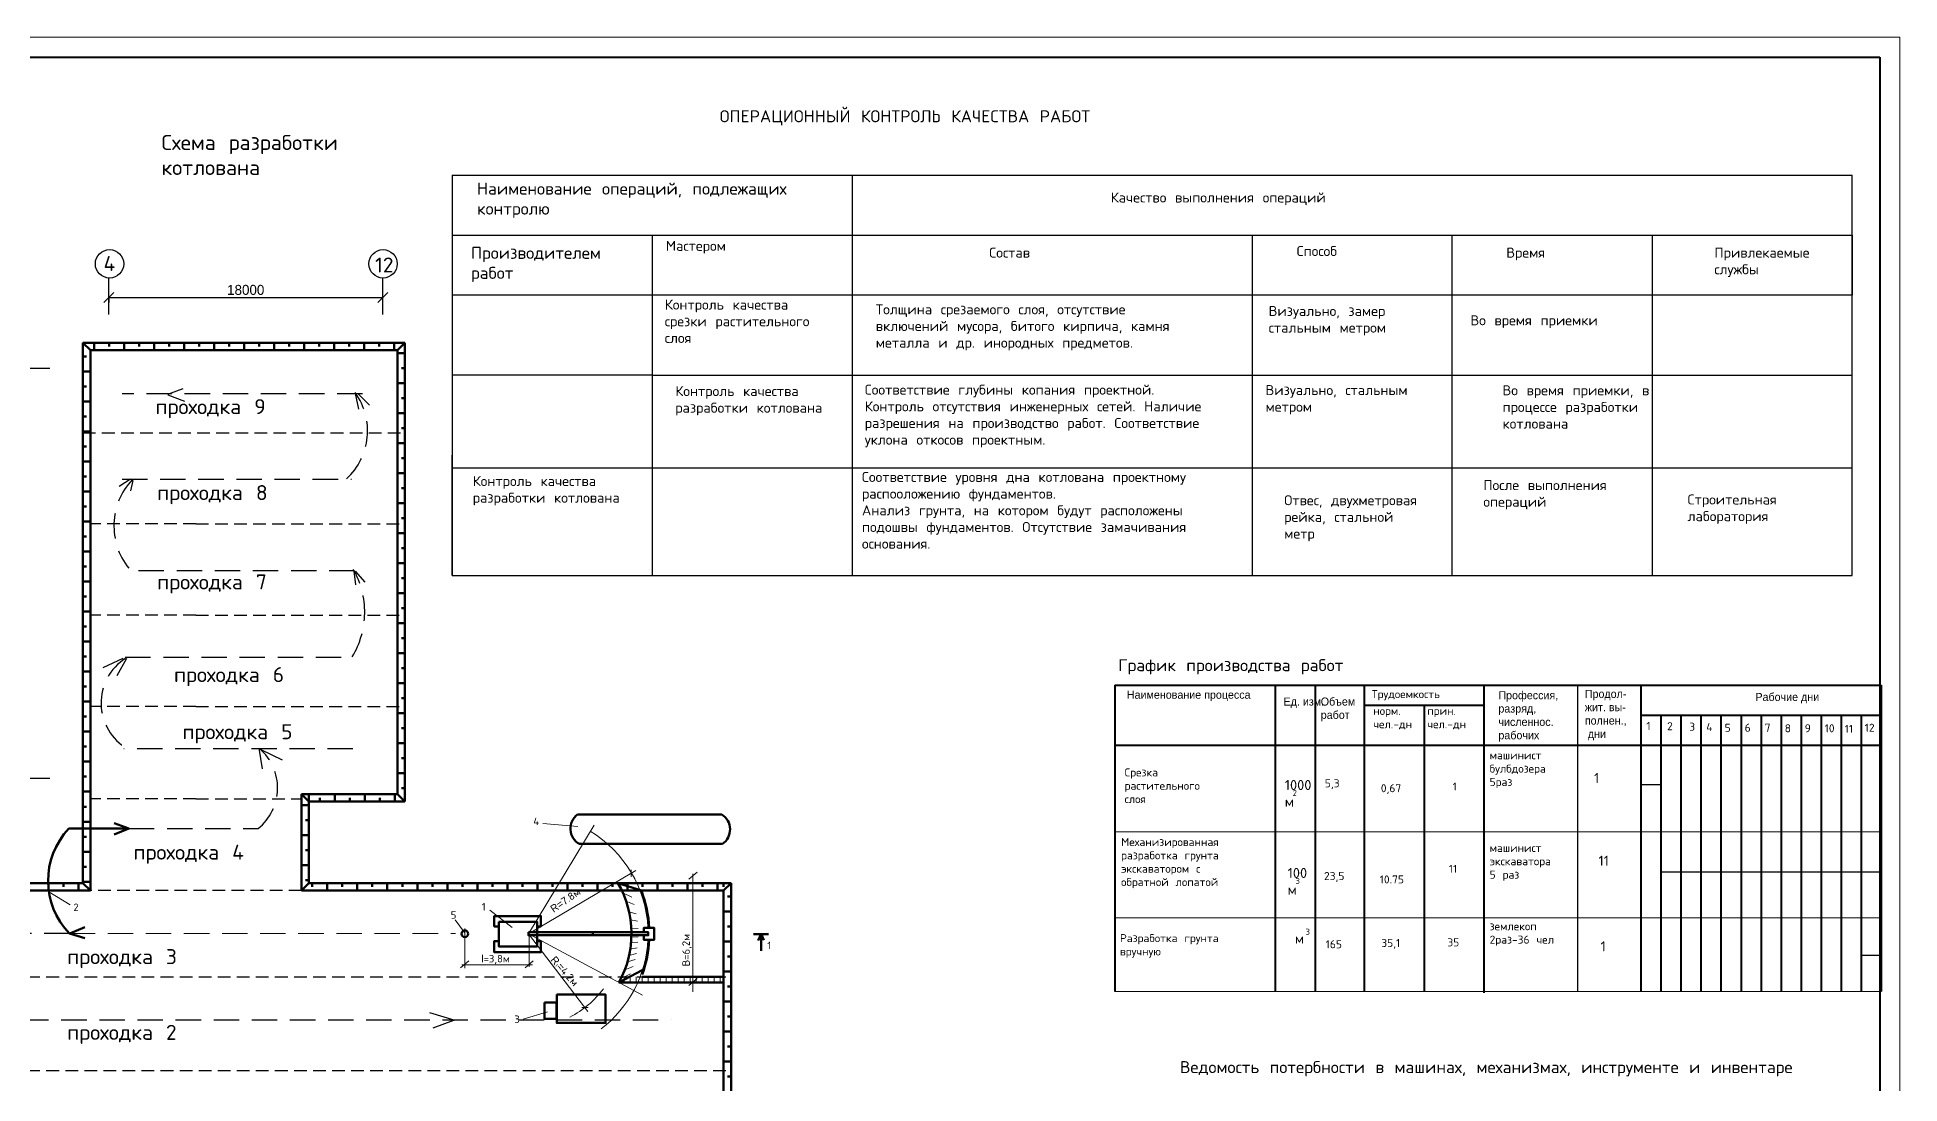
# Model space of a CAD drawing. Header units: millimetres. Extents: x 707 to 5070, y -235 to 1028.
# Drawn here: x 2820.7 to 3286.2, y 100.2 to 361.7 of the extents above; entities that cross this region are included whole.
import ezdxf

# ---------------------------------------------------------------- set-up
doc = ezdxf.new("R2010")
doc.units = ezdxf.units.MM
for name, pattern in [('ACAD_ISO04W100', [30, 24, -3, 0, -3]), ('DASHED2', [9.525, 6.35, -3.175]), ('HIDDEN', [9.525, 6.35, -3.175]), ('HIDDEN2', [4.7625, 3.175, -1.5875])]:
    doc.linetypes.add(name, pattern=pattern)
for name, color, linetype, lineweight in [('Основная', 7, 'Continuous', 40), ('Средняя', 94, 'Continuous', 30), ('Толстая', 7, 'Continuous', 50), ('Тонкая', 5, 'Continuous', 15), ('Штриховая', 1, 'DASHED2', 20)]:
    doc.layers.add(name, color=color, linetype=linetype, lineweight=lineweight)
doc.dimstyles.new('200', dxfattribs={"dimtxt": 2.5, "dimasz": 2.5, "dimexe": 1.25, "dimexo": 0.625, "dimtad": 1, "dimdec": 0, "dimlfac": 200, "dimtxsty": 'Standard', "dimblk": 'OBLIQUE', "dimcen": 2.5, "dimadec": 0, "dimazin": 0, "dimtfac": 1, "dimtdec": 0, "dimtmove": 0, "dimatfit": 3, "dimldrblk": 'OBLIQUE', "dimfxl": 0, "dimarcsym": 0})

# ---------------------------------------------------------------- blocks, each defined once
blk = doc.blocks.new('_Oblique')
at = {"color": 0, "linetype": 'ByBlock', "lineweight": -2}
blk.add_line((-0.5, -0.5), (0.5, 0.5), dxfattribs=at)
blk = doc.blocks.new('*D92')
at = {"color": 0, "lineweight": -2}
for p, q in [((2907.02, 297.33), (2907.02, 297.95)), ((2838.55, 297.02), (2838.55, 295.45)), ((2838.55, 296.7), (2907.02, 296.7))]:
    blk.add_line(p, q, dxfattribs=at)
at = {"layer": 'Defpoints', "color": 0}
for p in [(2838.55, 297.64), (2907.02, 296.7), (2907.02, 296.7)]:
    blk.add_point(p, dxfattribs=at)
at = {"color": 0, "lineweight": -2, "xscale": 2.5, "yscale": 2.5, "zscale": 2.5, "rotation": 180}
blk.add_blockref('_Oblique', (2838.55, 296.7), dxfattribs=at)
at = {"color": 0, "lineweight": -2, "xscale": 2.5, "yscale": 2.5, "zscale": 2.5}
blk.add_blockref('_Oblique', (2907.02, 296.7), dxfattribs=at)
at = {"color": 0, "insert": (2872.79, 298.58), "char_height": 2.5, "attachment_point": 5}
blk.add_mtext('18000', dxfattribs=at)

msp = doc.modelspace()

# ---------------------------------------------------------------- linework, layer by layer
for p, q in [((2924.3513, 327.2555), (3274.3513, 327.2555)), ((2924.3513, 327.2555), (2924.3513, 227.2555)), ((2924.3513, 327.2555), (2924.3513, 317.2555)), ((2924.3513, 327.2555), (2924.3513, 312.2555)), ((2924.3513, 327.2555), (3024.3513, 327.2555)), ((3024.3513, 327.2555), (3024.3513, 227.2555)), ((3274.3513, 227.2555), (3274.3513, 327.2555)), ((2924.3513, 317.2555), (2924.3513, 227.2555)), ((2924.3513, 312.2555), (3274.3513, 312.2555)), ((2974.3513, 312.2555), (2974.3513, 227.2555)), ((3024.3513, 312.2555), (3124.3513, 312.2555)), ((3124.3513, 312.2555), (3124.3513, 227.2555)), ((3174.3513, 227.2555), (3174.3513, 312.2555)), ((3174.3513, 312.2555), (3224.3513, 312.2555)), ((3224.3513, 312.2555), (3224.3513, 227.2555)), ((3274.3513, 312.2555), (3274.3513, 297.2555)), ((3274.3513, 297.2555), (2924.3513, 297.2555)), ((2974.3513, 277.2555), (3274.3513, 277.2555)), ((2924.3513, 227.2555), (2924.3513, 257.2555)), ((2924.3513, 254.1411), (3274.3513, 254.1411)), ((2924.3513, 227.2555), (3274.3513, 227.2555)), ((3124.3513, 227.2555), (3174.3513, 227.2555)), ((3205.633, 199.782), (3205.633, 123.3268)), ((3255.6376, 199.8177), (3281.5274, 199.8177)), ((2698.6811, 176.5401), (2823.8073, 176.5401)), ((3221.5395, 174.9616), (3226.5234, 174.9674)), ((3226.7024, 153.1612), (3281.5274, 153.1612)), ((3276.5274, 132.2996), (3281.5274, 132.3023))]:
    msp.add_line(p, q)
at = {"linetype": 'ACAD_ISO04W100'}
for p, q in [((2838.5498, 292.4044), (2838.5498, 301.5113)), ((2907.0248, 292.4044), (2907.0248, 301.5113)), ((2823.8073, 278.9151), (2797.0813, 278.9151))]:
    msp.add_line(p, q, dxfattribs=at)
at = {"lineweight": 50}
for p, q in [((2833.9748, 285.3651), (2832.0998, 285.3651)), ((2832.0998, 285.3651), (2832.0998, 150.3276)), ((2833.9748, 283.4901), (2832.0998, 285.3651)), ((2912.5936, 285.3651), (2833.9748, 285.3651)), ((2834.9123, 285.3651), (2834.9123, 283.4901)), ((2834.9123, 285.3651), (2838.6623, 285.3651)), ((2834.9123, 285.3651), (2838.6623, 285.3651)), ((2838.6623, 285.3651), (2837.7623, 285.3651)), ((2838.6623, 285.3651), (2838.6623, 284.4651)), ((2842.4123, 285.3651), (2842.4123, 283.4901)), ((2846.1623, 285.3651), (2846.1623, 284.4651)), ((2849.9123, 285.3651), (2849.9123, 283.4901)), ((2853.6623, 285.3651), (2853.6623, 284.4651)), ((2857.4123, 285.3651), (2857.4123, 283.4901)), ((2861.1623, 285.3651), (2861.1623, 284.4651)), ((2864.9123, 285.3651), (2864.9123, 283.4901)), ((2868.6623, 285.3651), (2868.6623, 284.4651)), ((2872.4123, 285.3651), (2872.4123, 283.4901)), ((2876.1623, 285.3651), (2876.1623, 284.4651)), ((2879.9123, 285.3651), (2879.9123, 283.4901)), ((2883.6623, 285.3651), (2883.6623, 284.4651)), ((2887.4123, 285.3651), (2887.4123, 283.4901)), ((2891.1623, 285.3651), (2891.1623, 284.4651)), ((2894.9123, 285.3651), (2894.9123, 283.4901)), ((2898.6623, 285.3651), (2898.6623, 284.4651)), ((2902.4123, 285.3651), (2902.4123, 283.4901)), ((2906.1623, 285.3651), (2906.1623, 284.4651)), ((2909.9123, 285.3651), (2909.9123, 283.4901)), ((2910.7186, 283.4901), (2912.5936, 285.3651)), ((2912.5936, 283.4901), (2912.5936, 285.3651)), ((2832.0998, 281.9413), (2832.9998, 281.9413)), ((2835.8498, 283.4901), (2833.9748, 283.4901)), ((2833.9748, 283.4901), (2833.9748, 148.4526)), ((2910.7186, 283.4901), (2835.8498, 283.4901)), ((2910.7186, 281.6151), (2910.7186, 283.4901)), ((2912.5936, 282.7765), (2910.7186, 282.7765)), ((2910.7186, 172.5839), (2910.7186, 281.6151)), ((2912.5936, 170.7089), (2912.5936, 283.4901)), ((2912.5936, 282.7765), (2912.5936, 279.0265)), ((2833.9748, 278.1913), (2832.0998, 278.1913)), ((2912.5936, 275.2765), (2910.7186, 275.2765)), ((2912.5936, 279.0265), (2911.6936, 279.0265)), ((2832.0998, 274.4413), (2832.9998, 274.4413)), ((2833.9748, 270.6913), (2832.0998, 270.6913)), ((2912.5936, 271.5265), (2911.6936, 271.5265)), ((2832.0998, 266.9413), (2832.9998, 266.9413)), ((2912.5936, 267.7765), (2910.7186, 267.7765)), ((2833.9748, 263.1913), (2832.0998, 263.1913)), ((2912.5936, 264.0265), (2911.6936, 264.0265)), ((2832.0998, 259.4413), (2832.9998, 259.4413)), ((2912.5936, 260.2765), (2910.7186, 260.2765)), ((2912.5936, 256.5265), (2911.6936, 256.5265)), ((2833.9748, 255.6913), (2832.0998, 255.6913)), ((2832.0998, 251.9413), (2832.9998, 251.9413)), ((2912.5936, 252.7765), (2910.7186, 252.7765)), ((2833.9748, 248.1913), (2832.0998, 248.1913)), ((2912.5936, 249.0265), (2911.6936, 249.0265)), ((2832.0998, 244.4413), (2832.9998, 244.4413)), ((2912.5936, 245.2765), (2910.7186, 245.2765)), ((2833.9748, 240.6913), (2832.0998, 240.6913)), ((2912.5936, 237.7765), (2910.7186, 237.7765)), ((2912.5936, 241.5265), (2911.6936, 241.5265)), ((2832.0998, 236.9413), (2832.9998, 236.9413)), ((2833.9748, 233.1913), (2832.0998, 233.1913)), ((2912.5936, 234.0265), (2911.6936, 234.0265)), ((2832.0998, 229.4413), (2832.9998, 229.4413)), ((2912.5936, 230.2765), (2910.7186, 230.2765)), ((2833.9748, 225.6913), (2832.0998, 225.6913)), ((2912.5936, 226.5265), (2911.6936, 226.5265)), ((2832.0998, 221.9413), (2832.9998, 221.9413)), ((2912.5936, 222.7765), (2910.7186, 222.7765)), ((2912.5936, 219.0265), (2911.6936, 219.0265)), ((2833.9748, 218.1913), (2832.0998, 218.1913)), ((2832.0998, 214.4413), (2832.9998, 214.4413)), ((2912.5936, 215.2765), (2910.7186, 215.2765)), ((2833.9748, 210.6913), (2832.0998, 210.6913)), ((2912.5936, 211.5265), (2911.6936, 211.5265)), ((2832.0998, 206.9413), (2832.9998, 206.9413)), ((2912.5936, 207.7765), (2910.7186, 207.7765)), ((2833.9748, 203.1913), (2832.0998, 203.1913)), ((2912.5936, 200.2765), (2910.7186, 200.2765)), ((2912.5936, 204.0265), (2911.6936, 204.0265)), ((2832.0998, 199.4413), (2832.9998, 199.4413)), ((2833.9748, 195.6913), (2832.0998, 195.6913)), ((2912.5936, 196.5265), (2911.6936, 196.5265)), ((2832.0998, 191.9413), (2832.9998, 191.9413)), ((2912.5936, 192.7765), (2910.7186, 192.7765)), ((2833.9748, 188.1913), (2832.0998, 188.1913)), ((2912.5936, 189.0265), (2911.6936, 189.0265)), ((2832.0998, 184.4413), (2832.9998, 184.4413)), ((2912.5936, 185.2765), (2910.7186, 185.2765)), ((2833.9748, 180.6913), (2832.0998, 180.6913)), ((2832.0998, 176.9413), (2832.9998, 176.9413)), ((2912.5936, 177.7765), (2910.7186, 177.7765)), ((2912.5936, 181.5265), (2911.6936, 181.5265)), ((2833.9748, 173.1913), (2832.0998, 173.1913)), ((2886.7186, 148.4526), (2886.7186, 172.5839)), ((2886.7186, 172.5839), (2908.8436, 172.5839)), ((2888.5936, 170.7089), (2886.7186, 172.5839)), ((2888.5936, 170.7089), (2888.5936, 172.5839)), ((2895.0307, 170.7089), (2895.0307, 172.5839)), ((2902.5307, 170.7089), (2902.5307, 172.5839)), ((2908.8436, 172.5839), (2910.7186, 172.5839)), ((2910.0307, 170.7089), (2910.0307, 172.5839)), ((2912.5936, 170.7089), (2910.7186, 172.5839)), ((2912.5936, 174.0265), (2911.6936, 174.0265)), ((2832.0998, 169.4413), (2832.9998, 169.4413)), ((2888.5936, 169.8307), (2886.7186, 169.8307)), ((2888.5936, 150.3276), (2888.5936, 170.7089)), ((2888.5936, 170.7089), (2910.7186, 170.7089)), ((2888.5936, 169.8307), (2888.5936, 166.0807)), ((2891.2807, 170.7089), (2891.2807, 171.6089)), ((2898.7807, 170.7089), (2898.7807, 171.6089)), ((2906.2807, 170.7089), (2906.2807, 171.6089)), ((2910.7186, 170.7089), (2912.5936, 170.7089)), ((2833.9748, 165.6913), (2832.0998, 165.6913)), ((2888.5936, 166.0807), (2887.6936, 166.0807)), ((2832.0998, 161.9413), (2832.9998, 161.9413)), ((2888.5936, 162.3307), (2886.7186, 162.3307)), ((2888.5936, 158.5807), (2887.6936, 158.5807)), ((2833.9748, 158.1913), (2832.0998, 158.1913)), ((2832.0998, 150.6913), (2832.0998, 154.4413)), ((2832.0998, 154.4413), (2832.9998, 154.4413)), ((2888.5936, 154.8307), (2886.7186, 154.8307)), ((2832.0998, 150.3276), (2705.7623, 150.3276)), ((2823.4887, 150.3276), (2823.4887, 148.4526)), ((2830.9887, 150.3276), (2827.2387, 150.3276)), ((2827.2387, 150.3276), (2827.2387, 149.4276)), ((2830.9887, 150.3276), (2830.9887, 148.4526)), ((2833.9748, 150.6913), (2832.0998, 150.6913)), ((2833.9748, 148.4526), (2832.0998, 150.3276)), ((2888.5936, 150.3276), (2886.7186, 148.4526)), ((2888.5936, 151.0807), (2887.6936, 151.0807)), ((2994.1219, 150.3276), (2888.5936, 150.3276)), ((2889.4325, 150.3276), (2889.4325, 149.4276)), ((2893.1825, 150.3276), (2893.1825, 148.4526)), ((2896.9325, 150.3276), (2896.9325, 149.4276)), ((2900.6825, 150.3276), (2900.6825, 148.4526)), ((2904.4325, 150.3276), (2904.4325, 149.4276)), ((2908.1825, 150.3276), (2908.1825, 148.4526)), ((2911.9325, 150.3276), (2911.9325, 149.4276)), ((2915.6825, 150.3276), (2915.6825, 148.4526)), ((2919.4325, 150.3276), (2919.4325, 149.4276)), ((2923.1825, 150.3276), (2923.1825, 148.4526)), ((2926.9325, 150.3276), (2926.9325, 149.4276)), ((2930.6825, 150.3276), (2930.6825, 148.4526)), ((2934.4325, 150.3276), (2934.4325, 149.4276)), ((2938.1825, 150.3276), (2938.1825, 148.4526)), ((2941.9325, 150.3276), (2941.9325, 149.4276)), ((2945.6825, 150.3276), (2945.6825, 148.4526)), ((2949.4325, 150.3276), (2949.4325, 149.4276)), ((2953.1825, 150.3276), (2953.1825, 148.4526)), ((2956.9325, 150.3276), (2956.9325, 149.4276)), ((2960.6825, 150.3276), (2960.6825, 148.4526)), ((2964.4325, 150.3276), (2964.4325, 149.4276)), ((2968.1825, 150.3276), (2968.1825, 148.4526)), ((2971.9325, 150.3276), (2971.9325, 149.4276)), ((2975.6825, 150.3276), (2975.6825, 148.4526)), ((2979.4325, 150.3276), (2979.4325, 149.4276)), ((2983.1825, 150.3276), (2983.1825, 148.4526)), ((2990.6825, 150.3276), (2986.9325, 150.3276)), ((2986.9325, 150.3276), (2986.9325, 149.4276)), ((2990.6825, 150.3276), (2989.7825, 150.3276)), ((2990.6825, 150.3276), (2990.6825, 148.4526)), ((2992.1661, 150.3276), (2992.1661, 149.4276)), ((2994.1219, 150.3276), (2992.2469, 148.4526)), ((2994.1219, 148.4526), (2994.1219, 150.3276)), ((2833.9748, 148.4526), (2707.6373, 148.4526)), ((2992.2469, 148.4526), (2886.7186, 148.4526)), ((2992.2469, 146.5776), (2992.2469, 148.4526)), ((2992.2469, 81.9276), (2992.2469, 146.5776)), ((2994.1219, 147.027), (2993.2219, 147.027)), ((2994.1219, 80.0526), (2994.1219, 148.4526)), ((2992.2469, 143.277), (2994.1219, 143.277)), ((2992.2469, 135.777), (2994.1219, 135.777)), ((2994.1219, 139.527), (2993.2219, 139.527)), ((2994.1219, 132.027), (2993.2219, 132.027)), ((2992.2469, 128.277), (2994.1219, 128.277)), ((2994.1219, 124.527), (2993.2219, 124.527)), ((2992.2469, 120.777), (2994.1219, 120.777)), ((2994.1219, 117.027), (2993.2219, 117.027)), ((2992.2469, 113.277), (2994.1219, 113.277)), ((2994.1219, 109.527), (2993.2219, 109.527)), ((2992.2469, 105.777), (2994.1219, 105.777)), ((2994.1219, 102.027), (2993.2219, 102.027))]:
    msp.add_line(p, q, dxfattribs=at)
at = {"lineweight": -3}
for p, q in [((2974.3513, 277.2555), (2924.3513, 277.2555)), ((2853.3397, 272.5534), (2857.1514, 273.9381)), ((2853.3397, 272.3803), (2857.498, 270.8224)), ((2900.1202, 272.7265), (2900.9865, 268.7452)), ((2900.8133, 272.7265), (2903.7587, 269.7838)), ((2844.0274, 251.2543), (2841.1545, 249.4775)), ((2844.5746, 250.9809), (2844.0274, 248.3841)), ((2899.8424, 228.2929), (2900.2528, 224.8761)), ((2900.116, 228.2929), (2902.5784, 225.5594)), ((2842.101, 206.5115), (2837.0821, 204.1134)), ((2842.9738, 206.5115), (2840.5735, 202.1513)), ((2876.0693, 184.0625), (2876.9308, 178.8985)), ((2876.5862, 183.7182), (2881.9274, 181.1362)), ((2925.1702, 115.9964), (2918.821, 117.9482)), ((2924.6819, 115.9964), (2919.5536, 114.0445))]:
    msp.add_line(p, q, dxfattribs=at)
at = {"linetype": 'HIDDEN', "lineweight": -3}
for p, q in [((2901.9625, 272.5812), (2841.8881, 272.5812)), ((2841.8881, 251.2588), (2899.1959, 251.2588)), ((2899.9864, 228.3569), (2843.0738, 228.3569)), ((2842.6786, 206.8371), (2899.5912, 206.8371)), ((2899.5912, 183.9352), (2842.2833, 183.9352)), ((2843.5914, 163.9731), (2875.8776, 163.9731)), ((2828.7765, 137.7231), (2721.3442, 137.7231)), ((2721.9172, 116.133), (2979.1516, 116.133))]:
    msp.add_line(p, q, dxfattribs=at)
at = {"linetype": 'HIDDEN2'}
for p, q in [((2832.0998, 262.9026), (2912.5936, 262.9026)), ((2860.3467, 240.1026), (2833.9748, 240.1026)), ((2860.3467, 240.1026), (2912.5936, 240.1026)), ((2860.3467, 217.3026), (2833.9748, 217.3026)), ((2860.3467, 217.3026), (2912.5936, 217.3026)), ((2860.3467, 194.5026), (2833.9748, 194.5026)), ((2860.3467, 194.5026), (2912.5936, 194.5026)), ((2860.3467, 171.4026), (2833.9748, 171.4026)), ((2860.3467, 171.4026), (2886.7186, 171.4026)), ((2886.7186, 148.4526), (2833.9748, 148.4526)), ((2703.8873, 126.9276), (2994.1219, 126.9276)), ((2703.8873, 103.5276), (2994.1219, 103.5276))]:
    msp.add_line(p, q, dxfattribs=at)
for centre in [(2838.7514, 305.1065), (2907.1159, 305.1065)]:
    msp.add_circle(centre, 3.5433)
at = {"linetype": 'HIDDEN', "lineweight": -3}
for centre, radius, start, end in [((2886.9383, 263.3702), 16.3019, 312.708035, 35.860143), ((2856.7871, 239.5799), 16.9413, 137.051691, 218.538797), ((2881.1893, 218.0726), 21.35, 328.530082, 29.980734), ((2849.8393, 195.352), 13.2205, 122.417094, 239.876214), ((2867.7947, 174.1125), 12.9669, 308.561185, 49.046054)]:
    msp.add_arc(centre, radius, start, end, dxfattribs=at)
at = {"layer": 'Основная', "color": 0}
for p, q in [((2465.2055, 356.7339), (3281.2055, 356.7339)), ((3281.2055, 356.7339), (3281.2055, -227.2661)), ((3090.0584, 199.8177), (3090.0584, 123.2272)), ((3090.0584, 199.8177), (3281.5274, 199.8177)), ((3130.0584, 199.8177), (3130.0584, 123.2272)), ((3140.0584, 199.8177), (3140.0584, 123.2272)), ((3152.3058, 199.8177), (3152.3058, 123.2272)), ((3182.2885, 199.4853), (3182.2885, 122.8948)), ((3221.5274, 199.8177), (3221.5274, 123.2272)), ((3281.5274, 199.8177), (3281.5274, 123.2272)), ((3152.3058, 194.8177), (3182.3058, 194.8177)), ((3167.3058, 194.8177), (3167.3058, 123.2272)), ((3221.5274, 192.3177), (3281.5274, 192.3177)), ((3226.5274, 192.3177), (3226.5274, 123.2272)), ((3231.5274, 192.3177), (3231.5274, 123.2272)), ((3236.5274, 192.3177), (3236.5274, 123.2272)), ((3241.5274, 192.3177), (3241.5274, 123.2272)), ((3246.5274, 192.3177), (3246.5274, 123.2272)), ((3251.5274, 192.3177), (3251.5274, 123.2272)), ((3256.5274, 192.3177), (3256.5274, 123.2272)), ((3261.5274, 192.3177), (3261.5274, 123.2272)), ((3266.5274, 192.3177), (3266.5274, 123.2272)), ((3271.5274, 192.3177), (3271.5274, 123.2272)), ((3276.5274, 192.3177), (3276.5274, 123.2272)), ((3090.0584, 184.8177), (3281.5274, 184.8177))]:
    msp.add_line(p, q, dxfattribs=at)
at = {"layer": 'Толстая', "color": 0}
for p, q in [((2843.5914, 163.9731), (2828.5914, 163.9731)), ((2843.5914, 163.9731), (2839.8759, 165.2942)), ((2839.8759, 162.4986), (2843.5914, 163.9731)), ((2955.7455, 167.5083), (2991.7969, 167.5083)), ((2956.2178, 160.1194), (2991.9543, 160.1194)), ((2971.6705, 148.4526), (2965.8203, 150.3276)), ((2971.6705, 148.4526), (2992.2469, 148.4526)), ((2992.2469, 148.4526), (2992.2469, 127.5365)), ((2828.7765, 137.7231), (2832.6055, 136.5995)), ((2832.6055, 139.2923), (2828.8455, 137.7029)), ((2959.5251, 138.0468), (2959.5251, 137.3077)), ((3003.4463, 137.6049), (2999.6963, 137.6049)), ((3000.9047, 135.9841), (3001.6356, 137.6264)), ((3001.6356, 137.6264), (3002.3056, 136.1058)), ((3001.6611, 137.6037), (3001.6611, 133.4116)), ((2971.8983, 128.598), (2966.0756, 125.5064)), ((2971.8983, 126.9276), (2992.0894, 126.9276)), ((2992.2469, 125.5064), (2966.0756, 125.5064))]:
    msp.add_line(p, q, dxfattribs=at)
for points in [[(2936.027, 139.5249), (2934.9168, 139.5249), (2934.9168, 142.1117), (2946.5734, 142.1117), (2946.5734, 139.5249), (2945.6482, 139.5249)], [(2945.6482, 135.8296), (2946.5734, 135.8296), (2946.5734, 133.058), (2934.9168, 133.058), (2934.9168, 135.8296), (2936.027, 135.8296)], [(2972.2918, 138.0468), (2972.2918, 139.1554), (2974.8821, 139.1554), (2974.8821, 136.1991), (2972.2918, 136.1991), (2972.2918, 137.3077)]]:
    msp.add_lwpolyline(points, dxfattribs=at)
for points in [[(2936.027, 140.6336), (2945.6482, 140.6336), (2945.6482, 134.5362), (2936.027, 134.5362)], [(2943.4279, 138.0468), (2973.4019, 138.0468), (2973.4019, 137.3077), (2943.4279, 137.3077)], [(2950.5263, 122.4616), (2962.7335, 122.4616), (2962.7335, 115.3948), (2950.5263, 115.3948)], [(2947.5039, 120.5062), (2950.4862, 120.5062), (2950.4862, 116.4113), (2947.5039, 116.4113)]]:
    msp.add_lwpolyline(points, close=True, dxfattribs=at)
msp.add_circle((2927.5647, 137.6773), 0.8452, dxfattribs=at)
for centre, radius, start, end in [((2842.3177, 150.9442), 18.9251, 136.492951, 224.314738), ((2958.3137, 163.9629), 4.3778, 125.918342, 241.396177), ((2989.3767, 163.7606), 4.4612, 305.294419, 57.146684), ((2943.8401, 137.6896), 25.3544, 331.280981, 29.897831), ((2943.613, 137.6773), 30.0555, 2.81898, 21.009015), ((2943.613, 137.6773), 30.0555, 340.237805, 357.18102)]:
    msp.add_arc(centre, radius, start, end, dxfattribs=at)
at = {"layer": 'Тонкая', "color": 0}
for p, q in [((2445.2055, 361.7339), (3286.2055, 361.7339)), ((3286.2055, 361.7339), (3286.2055, -232.2661)), ((2943.4279, 137.6773), (2959.8387, 164.8447)), ((2955.7678, 164.4499), (2947.0479, 165.2416)), ((3090.0584, 163.1627), (3281.5274, 163.1627)), ((2943.4279, 137.6773), (2970.2877, 153.5082)), ((2969.1405, 153.621), (2969.1405, 151.8719)), ((2985.6425, 153.0776), (2983.5658, 151.3415)), ((2984.525, 152.6736), (2984.525, 123.1893)), ((2823.6074, 148.1921), (2828.8898, 144.9081)), ((2969.2974, 146.8063), (2967.0349, 147.8808)), ((2969.8704, 144.997), (2967.8335, 145.8056)), ((2927.4642, 137.9552), (2925.1132, 141.1196)), ((2939.3732, 139.2445), (2933.8063, 143.6124)), ((2970.4162, 142.6388), (2968.5681, 143.1496)), ((2970.6914, 140.8062), (2968.9241, 141.1481)), ((3090.0584, 141.6401), (3281.5274, 141.6401)), ((2927.5647, 139.0309), (2927.5647, 129.0847)), ((2943.4279, 137.6773), (2971.9326, 122.3283)), ((2943.4279, 137.6773), (2958.283, 118.2435)), ((2943.6308, 137.2145), (2943.6308, 129.3772)), ((2970.7909, 135.5811), (2969.0597, 135.4047)), ((2970.8406, 138.9768), (2969.1203, 139.1182)), ((2970.8606, 136.9026), (2969.1478, 136.8566)), ((2928.5674, 130.8922), (2926.4907, 129.156)), ((2944.6747, 130.8922), (2942.598, 129.156)), ((2970.1088, 131.2738), (2968.1706, 130.6327)), ((2970.42, 132.7362), (2968.578, 132.2503)), ((2970.6465, 134.182), (2968.8729, 133.8514)), ((2926.7639, 129.9495), (2944.4585, 129.9495)), ((2968.9551, 127.6369), (2966.566, 126.4586)), ((2967.3792, 126.9276), (2967.3792, 125.4645)), ((2969.6251, 129.5285), (2967.5143, 128.6536)), ((2968.8792, 126.9276), (2968.8792, 125.4645)), ((2970.3792, 126.9276), (2970.3792, 125.4645)), ((2971.8792, 126.9276), (2971.8792, 125.4645)), ((2973.3792, 126.9276), (2973.3792, 125.4645)), ((2974.8792, 126.9276), (2974.8792, 125.4645)), ((2976.3792, 126.9276), (2976.3792, 125.4645)), ((2977.8792, 126.9276), (2977.8792, 125.4645)), ((2979.3792, 126.9276), (2979.3792, 125.4645)), ((2980.8792, 126.9276), (2980.8792, 125.4645)), ((2982.3792, 126.9276), (2982.3792, 125.4645)), ((2985.6425, 126.4602), (2983.5658, 124.7241)), ((2983.8792, 126.9276), (2983.8792, 125.4645)), ((2985.3792, 126.9276), (2985.3792, 125.4645)), ((2986.8792, 126.9276), (2986.8792, 125.4645)), ((2988.3792, 126.9276), (2988.3792, 125.4645)), ((2989.8792, 126.9276), (2989.8792, 125.4645)), ((2991.3792, 126.9276), (2991.3792, 125.4645)), ((3090.0584, 123.2272), (3281.5274, 123.2272)), ((2948.237, 118.1399), (2942.0934, 116.3587)), ((2958.3981, 119.213), (2956.8002, 119.213))]:
    msp.add_line(p, q, dxfattribs=at)
for radius, start, end in [(29.9273, 2.831065, 58.86553), (29.9273, 307.394117, 357.168935), (23.2438, 296.46643, 323.787189)]:
    msp.add_arc((2943.4279, 137.6773), radius, start, end, dxfattribs=at)
at = {"layer": 'Штриховая', "color": 0}
msp.add_line((2828.7765, 137.7231), (2925.2591, 137.7333), dxfattribs=at)

# ---------------------------------------------------------------- texts
at = {"attachment_point": 1}
for s, insert, char_height, width in [('{\\Ftxt.shx|c204;ОПЕРАЦИОННЫЙ КОНТРОЛЬ КАЧЕСТВА РАБОТ}', (2991.2483, 343.4847), 3, 173.406653), ('{\\Ftxt.shx|c204;Схема разработки котлована}', (2851.7404, 337.3087), 3.75, 61.878122), ('{\\Ftxt.shx|c204;Наименование операций, подлежащих контролю}', (2930.5897, 325.401), 3, 90.885791), ('{\\Ftxt.shx|c204;Качество выполнения операций}', (3088.9721, 322.9352), 2.5, 127.258503), ('{\\Ftxt.shx|c204;Производителем работ}', (2929.0833, 309.346), 3, 41.174782), ('{\\Ftxt.shx|c204;Мастером}', (2977.7901, 310.8512), 2.5, 44.6897), ('{\\Ftxt.shx|c204;Состав}', (3058.6349, 309.1569), 2.5, 62.250286), ('{\\Ftxt.shx|c204;Способ}', (3135.4628, 309.5506), 2.5, 26.791262), ('{\\Ftxt.shx|c204;Время}', (3187.8634, 309.1569), 2.5, 27.579239), ('{\\Ftxt.shx|c204;Привлекаемые службы}', (3239.8699, 309.1569), 2.5, 28.761216), ('{\\Ftxt.shx|c204;4}', (2837.2542, 307.0773), 3.75, 17.84843), ('{\\Ftxt.shx|c204;12}', (2905.1038, 306.6927), 3.75, 12.365264), ('{\\Ftxt.shx|c204;Контроль качества срезки растительного слоя}', (2977.5325, 296.166), 2.5, 45.308751), ('{\\Ftxt.shx|c204;Толщина срезаемого слоя, отсутствие включений мусора, битого кирпича, камня металла и др. инородных предметов.}', (3030.2677, 294.985), 2.5, 87.071604), ('{\\Ftxt.shx|c204;Визуально, замер стальным метром}', (3128.4633, 294.5719), 2.5, 41.903266), ('{\\Ftxt.shx|c204;Во время приемки}', (3178.9024, 292.2458), 2.5, 41.515266), ('{\\Ftxt.shx|c204;Соответствие глубины копания проектной. Контроль отсутствия инженерных сетей. Наличие разрешения на производство работ. Соответствие уклона откосов проектным.}', (3027.5098, 274.9081), 2.5, 92.981445), ('{\\Ftxt.shx|c204;Визуально, стальным метром}', (3127.6873, 274.8005), 2.5, 44.231224), ('{\\Ftxt.shx|c204;Во время приемки, в процессе разработки котлована}', (3186.9263, 274.7533), 2.5, 40.351287), ('{\\Ftxt.shx|c204;Контроль качества разработки котлована}', (2980.1537, 274.5523), 2.5, 41.065473), ('{\\Ftxt.shx|c204;Контроль качества разработки котлована}', (2929.5251, 252.0692), 2.5, 41.065473), ('{\\Ftxt.shx|c204;Соответствие уровня дна котлована проектному распооложению фундаментов.\\PАнализ грунта, на котором будут расположены подошвы фундаментов. Отсутствие замачивания основания.}', (3026.8091, 253.0907), 2.5, 94.282346), ('{\\Ftxt.shx|c204;Отвес, двухметровая рейка, стальной метр}', (3132.3432, 247.2756), 2.5, 38.411328), ('{\\Ftxt.shx|c204;После выполнения операций}', (3182.1211, 251.0496), 2.5, 38.074532), ('{\\Ftxt.shx|c204;Строительная лаборатория}', (3233.1767, 247.455), 2.5, 32.678143), ('{\\Ftxt.shx|c204;1}', (3222.8853, 190.6169), 2, 3.321473), ('{\\Ftxt.shx|c204;2}', (3228.0521, 190.5605), 2, 2.398853), ('{\\Ftxt.shx|c204;3}', (3233.5878, 190.4181), 2, 2.583356), ('{\\Ftxt.shx|c204;4 }', (3237.8319, 190.3473), 2, 2.952414), ('{\\Ftxt.shx|c204;5}', (3242.4451, 190.1485), 2, 2.767885), ('{\\Ftxt.shx|c204;6}', (3247.4451, 190.1728), 2, 2.767885), ('{\\Ftxt.shx|c204;7}', (3252.4451, 190.1728), 2, 2.767885), ('{\\Ftxt.shx|c204;8}', (3257.4451, 190.0303), 2, 2.767885), ('{\\Ftxt.shx|c204;9}', (3262.4451, 190.0303), 2, 2.767885), ('{\\Ftxt.shx|c204;10}', (3267.4451, 190.0303), 2, 2.767885), ('{\\Ftxt.shx|c204;11}', (3272.4451, 189.8879), 2, 2.767885), ('{\\Ftxt.shx|c204;12}', (3277.4451, 190.1728), 2, 2.767885), ('\\pt20;{\\Ftxt.shx|c204;машинист\\Pбулбдозера\\P5раз}', (3183.6947, 183.2803), 2, 97.055556), ('{\\Ftxt.shx|c204;1}', (3209.7934, 177.8627), 2.5, 8.975535), ('{\\Ftxt.shx|c204;1000 м}', (3132.4996, 176.1058), 2.5, 8.644345), ('{\\Ftxt.shx|c204;2}', (3134.4515, 173.5982), 1.5, 3.625054), ('{\\Ftxt.shx|c204;5,3}', (3142.5057, 176.2823), 2, 8.923205), ('{\\Ftxt.shx|c204;1}', (3174.4629, 175.476), 2, 7.78235), ('\\pt20;{\\Ftxt.shx|c204;машинист\\Pэкскаватора\\P5 раз}', (3183.6947, 160.1224), 2, 97.055556), ('{\\Ftxt.shx|c204;100 м}', (3133.2112, 154.1227), 2.5, 8.644345), ('{\\Ftxt.shx|c204;11}', (3173.5043, 154.905), 2, 10.60452), ('{\\Ftxt.shx|c204;11}', (3210.9082, 157.178), 2.5, 7.24499), ('{\\Ftxt.shx|c204;3}', (3135.1631, 151.6152), 1.5, 3.625054), ('{\\Ftxt.shx|c204;23,5}', (3142.2932, 153.1045), 2, 8.923205), ('\\pt20;{\\Ftxt.shx|c204;землекоп\\P2раз-36 чел}', (3183.6947, 140.5467), 2, 97.055556), ('{\\Ftxt.shx|c204; м}', (3132.8554, 137.7321), 2.5, 8.644345), ('{\\Ftxt.shx|c204;3}', (3137.6974, 138.9372), 1.5, 3.625054), ('{\\Ftxt.shx|c204;165}', (3142.7181, 136.0559), 2, 8.923205), ('{\\Ftxt.shx|c204;  35}', (3169.6807, 136.5271), 2, 11.065587), ('{\\Ftxt.shx|c204;1}', (3211.4219, 135.7713), 2.5, 8.258429), ('{\\Ftxt.shx|c204;Ведомость потербности в машинах, механизмах, инструменте и инвентаре}', (3106.284, 105.8494), 3, 170.441698)]:
    msp.add_mtext(s, dxfattribs=dict(at, insert=insert, char_height=char_height, width=width))
at = {"linetype": 'HIDDEN', "lineweight": -3, "char_height": 3.75, "width": 59.75417, "attachment_point": 1}
for s, insert in [('{\\Ftxt.shx|c204;проходка 9}', (2850.216, 271.2859)), ('{\\Ftxt.shx|c204;проходка 8}', (2850.6376, 249.8082)), ('{\\Ftxt.shx|c204;проходка 7}', (2850.6376, 227.4883)), ('{\\Ftxt.shx|c204;проходка 6}', (2854.8528, 204.326)), ('{\\Ftxt.shx|c204;проходка 5}', (2856.9545, 190.0476)), ('{\\Ftxt.shx|c204;проходка 4}', (2844.7091, 159.9582)), ('{\\Ftxt.shx|c204;проходка 3}', (2828.1611, 133.8365)), ('{\\Ftxt.shx|c204;проходка 2}', (2828.1611, 114.9117))]:
    msp.add_mtext(s, dxfattribs=dict(at, insert=insert))
at = {"layer": 'Средняя', "color": 0, "insert": (3090.8633, 206.2985), "char_height": 3, "width": 192.403371, "attachment_point": 1}
msp.add_mtext('{\\Ftxt.shx|c204;График производства работ }', dxfattribs=at)
at = {"layer": 'Тонкая', "color": 0}
for s, insert, char_height, width, attachment_point in [('Наименование процесса', (3093.0316, 198.4173), 2, 29.309681, 1), ('Ед. изм.', (3132.1882, 196.7107), 2, 12.583429, 1), ('Объем работ', (3141.4902, 196.7107), 2, 12.583429, 1), ('{\\Ftxt.shx|c204;Трудоемкость}', (3154.2335, 198.5589), 2, 28.587564, 1), ('Профессия, разряд, численнос. рабочих', (3185.889, 198.2939), 2, 18.849653, 1), ('Продол- жит. вы- полнен.,\\P дни', (3207.4959, 198.6263), 2, 14.17545, 1), ('Рабочие дни', (3250.1293, 197.8652), 2, 24.535999, 1), ('{\\Ftxt.shx|c204;норм.\\Pчел.-дн}', (3154.6173, 194.3717), 2, 12.583429, 1), ('{\\Ftxt.shx|c204;прин. \\Pчел.-дн}', (3168.1165, 194.3717), 2, 14.108727, 1), ('{\\Ftxt.shx|c204;Срезка растительного слоя}', (3092.4661, 179.0064), 2, 27.942857, 1), ('{\\Ftxt.shx|c204;0,67}', (3156.5034, 175.0512), 2, 11.009112, 1), ('{\\Ftxt.shx|c204;4}', (2944.6697, 166.7329), 1.875, 3.765424, 1), ('{\\Ftxt.shx|c204;Механизированная разработка грунта экскаватором с обратной лопатой }', (3091.5866, 161.6079), 2, 31.716667, 1), ('{\\Ftxt.shx|c204;10.75}', (3156.2267, 152.2543), 2, 11.009112, 1), ('{\\Ftxt.shx|c204;2}', (2829.6955, 143.3392), 1.875, 3.765424, 7), ('{\\Ftxt.shx|c204;1}', (2931.788, 145.359), 1.875, 3.765424, 1), ('{\\Ftxt.shx|c204;5}', (2924.0193, 143.3174), 1.875, 3.765424, 1), ('{\\Ftxt.shx|c204;1}', (3003.1492, 135.6894), 1.875, 3.741396, 1), ('{\\Ftxt.shx|c204;Разработка грунта\\Pвручную}', (3091.2924, 137.5808), 2, 40.966667, 1), ('{\\Ftxt.shx|c204;35,1}', (3156.6069, 136.377), 2, 11.009112, 1), ('l{\\Ftxt.shx|c204;=3,8м}', (2931.6724, 132.3808), 1.875, 9.883929, 1), ('{\\Ftxt.shx|c204;3}', (2939.9134, 117.2563), 1.875, 3.765424, 1)]:
    msp.add_mtext(s, dxfattribs=dict(at, insert=insert, char_height=char_height, width=width, attachment_point=attachment_point))
at = {"layer": 'Тонкая', "color": 0, "char_height": 1.875, "attachment_point": 1}
for s, insert, width, rotation in [('R=7{\\Ftxt.shx|c204;.8м}', (2948.6867, 144.4144), 10.375, 34.867902), ('{\\Ftxt.shx|c204;В=6,2м}', (2981.9176, 129.5274), 10.572368, 90), ('R{\\Ftxt.shx|c204;\\H0.4286x;1}={\\Ftxt.shx|c204;4,2м\\Ftxt.shx|c0;\\H0.3333x;}', (2950.2451, 132.2883), 11.044643, 311.586951)]:
    msp.add_mtext(s, dxfattribs=dict(at, insert=insert, width=width, rotation=rotation))

# ---------------------------------------------------------------- dimensions: what is measured, and where the dimension line sits
dim = msp.add_linear_dim(base=(2907.0248, 296.7044), p1=(2838.5498, 297.6419), p2=(2907.0248, 296.7044), text='18000', dimstyle='200')
dim.commit()
dim.dimension.update_dxf_attribs({"geometry": '*D92', "text_midpoint": (2872.7873, 298.5794)})

doc.saveas('drawing.dxf')
